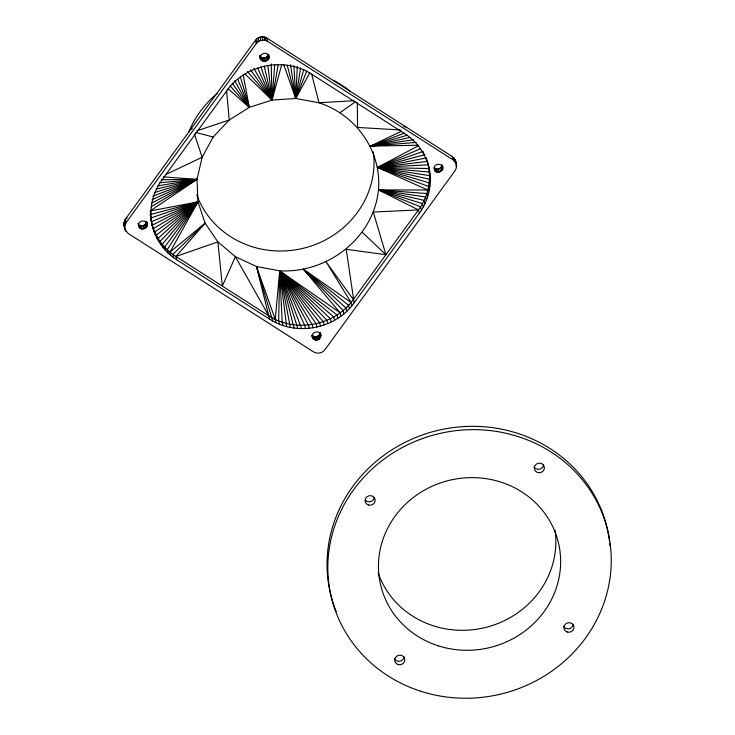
<?xml version="1.0" encoding="UTF-8"?>
<svg xmlns="http://www.w3.org/2000/svg" width="735" height="735" viewBox="0 0 735 735"><rect width="100%" height="100%" fill="white"/><g stroke="black" fill="none" stroke-linecap="round" stroke-linejoin="round"><path stroke-width="1.1" d="M152.2 225.149C148.672 209.613 152.54 192.818 161.921 180.029L227.051 90.423C245.508 64.285 284.858 56.577 311.658 74.189L404.452 133.485C415.725 140.651 424.407 151.879 428.137 164.741M259.712 55.189C258.251 64.092 272.464 62.245 268.486 54.399M151.052 219.94C153.44 236.11 162.83 251.104 176.749 259.795L269.543 319.082C296.343 336.704 335.693 328.995 354.141 302.848L419.272 213.251C430.012 198.827 433.099 179.349 427.549 162.26M353.884 100.713L318.981 102.781L295.764 98.481L272.005 100.052L249.312 107.393L229.237 119.998L213.159 137.013L202.153 157.272L196.98 179.395L197.991 201.877L205.111 223.183L217.872 241.87L235.384 256.653L256.469 266.529L279.686 270.829L278.675 320.855L279.475 324.181M309.784 72.838L295.764 98.481L297.289 66.738M139.898 228.126L139.099 224.8C141.745 227.106 146.476 225.039 146.375 221.492C151.162 228.015 138.465 232.738 138.502 224.662C138.906 219.793 147.138 219.719 147.175 224.818M274.715 64.772L272.005 100.052L245.04 74.024M123.774 223.954L125.244 219.379L255.504 40.186C258.013 36.741 263.185 35.703 266.787 38.018L452.383 156.601C456.38 159.633 457.951 166.257 455.158 170.566L324.898 349.768C322.399 353.204 317.208 354.242 313.615 351.927L128.019 233.344L125.014 229.632L123.774 223.954L125.014 229.632M124.573 227.28L126.043 222.714L256.304 43.512C258.812 40.067 263.984 39.038 267.586 41.344L453.183 159.927L456.334 164.098M276.048 322.683L275.248 319.358L279.686 270.829C327.222 273.539 373.545 238.269 378.47 189.915C381.851 150.923 355.777 114.678 318.981 102.781L311.695 74.161M435.065 171.044L434.266 167.718C436.728 170.529 442.038 168.517 441.928 164.769C446.659 171.117 434.321 175.931 434.027 168.196C434.146 163.124 442.69 162.913 442.727 168.095M320.212 332.79C323.253 337.42 316.601 342.85 313.009 338.523L312.21 335.197C314.58 338.275 320.175 336.391 320.037 332.45M283.719 64.671L295.764 98.481L300.569 68.015M278.207 64.634L272.005 100.052L247.337 71.424M170.786 255.431L169.987 252.105L197.991 201.877L152.264 225.204C155.995 238.066 164.677 249.294 175.95 256.46L268.744 315.756C295.543 333.368 334.894 325.66 353.342 299.522L418.472 209.916C427.862 197.136 431.73 180.332 428.202 164.805L377.459 167.433L427.834 190.016L428.624 193.342M281.689 64.799L272.005 100.052L250.516 69.742M287.229 65.231L295.764 98.481L303.757 69.412M261.072 59.673L260.273 56.347C262.321 59.388 267.613 58.157 268.202 54.583L269.001 57.909M290.463 64.79L295.764 98.481L306.817 71.075M176.749 259.795L175.95 256.46L205.111 223.183L169.987 252.105M205.111 223.183L172.89 254.374L173.69 257.7M340.057 112.657L355.446 101.788M163.363 176.869L196.98 179.395L150.115 210.982L197.991 201.877L167.249 249.661L168.049 252.987M127.146 218.13L125.244 219.379L126.043 222.714M151.144 206.783L196.98 179.395L161.268 179.753M418.509 145.75L377.459 167.433L428.597 186.46L429.396 189.786M190.374 129.783L192.395 128.717M151.474 203.218L196.98 179.395L159.422 182.758M266.98 57.321L261.623 58.276M418.362 145.236L370.33 146.127L401.632 131.124M166.257 174.268L202.153 157.272L194.398 134.009M152.044 199.69L196.98 179.395L157.713 185.881M420.457 148.709L377.459 167.433L429.139 182.868L429.938 186.194M416.194 142.406L370.33 146.127L404.572 133.063M152.825 196.199L196.98 179.395L156.215 189.106M423.286 151.392L377.459 167.433L429.433 179.257L430.232 182.583M175.95 256.46L217.872 241.87L222.347 286.108L235.384 256.653L268.744 315.756L269.543 319.082M150.703 218.056L197.991 201.877L164.677 247.052L165.476 250.387M196.925 130.821L229.237 119.998L226.564 90.506M154.929 192.423L196.98 179.395M413.805 139.724L370.33 146.127L407.429 135.157M424.858 154.644L377.459 167.433L429.488 175.637L430.287 178.963M150.601 217.192L150.289 214.583L197.991 201.877L162.288 244.296L163.087 247.631M370.33 146.127L410.139 137.436M429.699 171.889L428.9 168.563L377.459 167.433L427.338 161.415L426.208 157.988L377.459 167.433L429.304 172.036L430.104 175.362M419.272 213.251L418.472 209.916L373.297 212.038L385.912 254.714L346.203 249.312L354.141 302.848M418.472 209.916L378.47 189.915L427.834 190.016M400.281 129.957L357.577 127.44L357.284 102.753M421.366 210.173L420.567 206.838L378.47 189.915L426.824 193.535L427.623 196.861M403.726 126.631L405.977 126.953M423.259 206.976L422.46 203.65L378.47 189.915L425.593 196.98L426.392 200.315M378.47 189.915L424.132 200.361L424.931 203.687M195.85 132.465L213.159 137.013M283.003 325.476L282.203 322.141L279.686 270.829L340.13 312.798L340.93 316.123M340.13 312.798L303.445 269.258L351.054 302.471L351.854 305.797M286.613 326.551L279.686 270.829L337.007 314.957L337.806 318.283M343.906 313.79L343.107 310.455L303.445 269.258L348.583 305.282L349.382 308.608M290.288 327.406L279.686 270.829L333.754 316.932L334.554 320.258M227.96 88.604L249.312 107.393L243.221 75.007M303.445 269.258L345.928 307.947L346.727 311.282M294.028 328.04L279.686 270.829L330.392 318.714L331.191 322.04M362.291 232.297L385.912 254.714M297.804 328.444L279.686 270.829L326.91 320.295L327.709 323.62M230.027 85.811L249.312 107.393L240.428 77.074M301.607 328.628L279.686 270.829L323.345 321.664L324.144 324.989M305.429 328.582L304.63 325.256L279.686 270.829L319.697 322.821L320.497 326.156M353.342 299.522L326.129 261.917L351.054 302.471M232.324 83.193L249.312 107.393L237.773 79.288M309.233 328.315L308.434 324.989L279.686 270.829L316.105 323.74L316.904 327.066M320.745 335.004C319.293 328.563 308.939 333.359 313.009 338.523M279.686 270.829L312.118 324.502L312.908 327.828M253.823 68.309L272.005 100.052L271.215 63.89M234.75 80.648L249.312 107.393M257.645 68.052L272.005 100.052L267.889 65.461M268.744 315.756L256.469 266.529L275.248 319.358M260.971 66.995L272.005 100.052L264.251 66.159M269.019 56.623C268.192 51.009 258.913 53.131 260.512 58.515M256.469 266.529L272.731 320.984M123.857 224.91L125.905 231.332M455.002 159.431L456.628 165.991M455.976 165.219L456.508 167.433M453.881 157.86L454.68 161.185M452.383 156.601L453.183 159.927M441.808 165.798L442.608 169.124M441.652 166.303L442.442 169.629M441.138 167.222L441.937 170.557M439.732 168.471L440.531 171.806M438.189 169.013L438.988 172.339M436.829 169.032L437.628 172.357M435.543 168.646L436.342 171.972M434.651 168.076L435.451 171.402M427.605 162.527L429.001 168.131M426.208 157.988L427.007 161.323M423.553 152.503L424.086 154.727M266.787 38.018L267.586 41.344M264.995 37.163L265.794 40.489M264.021 36.906L264.82 40.232M267.88 55.584L268.679 58.91M267.623 56.044L268.422 59.37M262 36.75L262.799 40.076M266.741 57.045L267.54 60.38M265.583 57.753L266.382 61.078M259.997 37.072L260.796 40.407M264.26 58.093L265.059 61.418M263.167 58.074L263.966 61.4M258.114 37.862L258.913 41.188M262.634 57.964L263.433 61.29M261.642 57.569L262.441 60.895M260.989 57.119L261.789 60.445M256.497 39.056L257.296 42.382M255.504 40.186L256.304 43.512M320.304 333.561L320.837 335.776M319.854 333.727L320.653 337.062M319.403 334.682L320.203 338.017M318.724 335.509L319.523 338.835M318.301 335.858L319.1 339.184M317.603 336.281L318.402 339.607M316.84 336.575L317.639 339.901M316.032 336.731L316.831 340.057M314.938 336.713L315.738 340.039M314.148 336.529L314.947 339.855M313.183 336.07L313.983 339.395M312.044 335.656L312.577 337.879M160.892 244.727L160.092 241.402L197.991 201.877L151.401 221.814L153.064 228.53M158.898 241.696L158.099 238.37L197.991 201.877L153.385 228.622L154.185 231.957M157.115 238.553L156.316 235.228L197.991 201.877L154.745 231.975L155.535 235.301M150.381 212.084L150.914 214.308M150.289 214.583L150.822 216.807M150.969 219.168L151.502 221.382M146.412 221.336L146.945 223.55M146.357 222.007L147.156 225.333M146.1 223.017L146.899 226.343M145.741 223.725L146.541 227.051M144.859 224.726L145.659 228.061M143.692 225.434L144.492 228.76M142.912 225.682L143.711 229.008M141.285 225.746L142.075 229.081M140.486 225.562L141.285 228.897M138.005 223.357L138.805 226.683M124.711 220.215L125.51 223.541M124.298 221.106L125.097 224.432M123.893 222.512L124.693 225.838M455.535 160.772L455.829 162.665M293.917 65.663L295.764 98.481M188.656 132.208A101.54 95.596 -13.5 0 1 217.082 93.566M333.322 80.216A101.54 95.596 -13.5 0 1 350.108 91.213M373.362 151.888A91.388 86.041 -13.5 0 1 303.344 248.265A91.388 86.041 -13.5 0 1 196.759 194.94M555.035 530.091A91.388 86.041 -13.5 0 1 485.146 627.561A91.388 86.041 -13.5 0 1 378.203 573.162M336.198 611.557A142.158 133.834 -13.5 0 1 435.212 431.05A142.158 133.834 -13.5 0 1 609.508 541.41M609.756 543.588A142.158 133.834 -13.5 0 1 609.967 545.765M573.208 624.438A5.081 4.777 -13.5 0 1 563.58 626.284M543.569 464.915A5.081 4.777 -13.5 0 1 533.941 466.762M374.363 497.384A5.081 4.777 -13.5 0 1 365.442 500.269M404.002 656.915A5.081 4.777 -13.5 0 1 394.373 658.762M438.29 645.826A91.388 86.041 -13.5 0 0 559.28 546.73A91.388 86.041 -13.5 0 0 411.067 499.295A91.388 86.041 -13.5 0 0 438.29 645.826M420.925 691.313A142.158 133.834 -13.5 0 0 609.131 537.156A142.158 133.834 -13.5 0 0 378.571 463.372A142.158 133.834 -13.5 0 0 420.925 691.313M398.03 664.495A5.081 4.777 -13.5 0 0 404.746 658.992A5.081 4.777 -13.5 0 0 396.514 656.355A5.081 4.777 -13.5 0 0 398.03 664.495M567.236 632.026A5.081 4.777 -13.5 0 0 573.952 626.523A5.081 4.777 -13.5 0 0 565.72 623.886A5.081 4.777 -13.5 0 0 567.236 632.026M537.588 472.495A5.081 4.777 -13.5 0 0 544.313 466.991A5.081 4.777 -13.5 0 0 536.081 464.355A5.081 4.777 -13.5 0 0 537.588 472.495M368.382 504.973A5.081 4.777 -13.5 0 0 375.107 499.469A5.081 4.777 -13.5 0 0 366.875 496.832A5.081 4.777 -13.5 0 0 368.382 504.973"/></g></svg>
